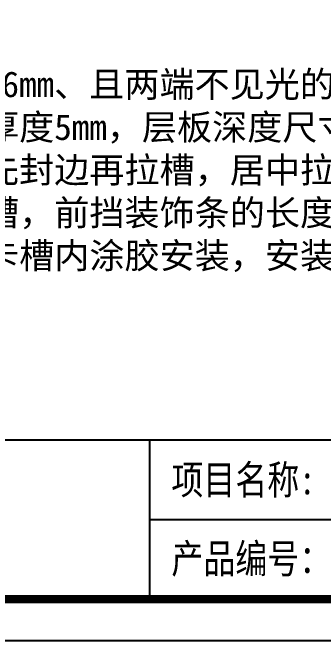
# Model space of a CAD drawing. Header units: millimetres. Extents: x 0 to 1097966, y -63096 to 223085.
# Drawn here: x 338625.9 to 338676.6, y -60619.1 to -60516.7 of the extents above; entities that cross this region are included whole.
import ezdxf

# ---------------------------------------------------------------- set-up
doc = ezdxf.new("R2010")
doc.units = ezdxf.units.MM
doc.layers.add('DZ-文字说明', color=1, linetype='Continuous')
doc.styles.add('DZ-宋体2.5', font='', dxfattribs={"width": 0.8, "height": 2.5})
doc.styles.add('宋体', font='')
doc.styles.get('DZ-宋体2.5').set_extended_font_data('SimSun')
doc.styles.get('宋体').set_extended_font_data('SimSun')

msp = doc.modelspace()

# ---------------------------------------------------------------- linework, layer by layer
msp.add_lwpolyline([(338552.218, -60619.129), (339119.218, -60619.129), (339119.218, -60218.179), (338552.218, -60218.179)], close=True)
at = {"const_width": 1.35}
msp.add_lwpolyline([(338558.968, -60612.379), (339112.468, -60612.379), (339112.468, -60224.929), (338558.968, -60224.929)], close=True, dxfattribs=at)
at = {"layer": 'DZ-文字说明', "color": 7}
for p, q in [((338648.299, -60612.379), (338648.299, -60586.401)), ((338648.299, -60599.39), (339112.468, -60599.39))]:
    msp.add_line(p, q, dxfattribs=at)
msp.add_lwpolyline([(338558.968, -60586.401), (339112.468, -60586.401), (339112.468, -60612.379), (338558.968, -60612.379)], close=True, dxfattribs=at)

# ---------------------------------------------------------------- texts
at = {"style": 'DZ-宋体2.5', "width": 0.8}
for s, p in [('项目名称:', (338651.813, -60595.296)), ('产品编号：', (338651.813, -60608.171))]:
    msp.add_text(s, height=4.7732, dxfattribs=at).set_placement(p)
at = {"insert": (338584.138, -60535.672), "char_height": 4.19232, "width": 369.85571, "attachment_point": 4, "style": '宋体'}
msp.add_mtext('\\P工艺标准：{\\H1.41352x; }\\P1、适用于厚度36mm、且两端不见光的柜内层板，可选常规颜色有香槟金、哑黑；\\P2、前挡装饰件厚度5mm，层板深度尺寸注意缩尺；\\P3、层板前端面先封边再拉槽，居中拉4×12mm装饰条卡脚安装槽；{\\H1.45383x; }\\P4、安装槽为通槽，前挡装饰条的长度尺寸与层板宽度尺寸一致；\\P5、安装时需在卡槽内涂胶安装，安装后须静置4小时以上胶水待干时间。', dxfattribs=at)

doc.saveas('drawing.dxf')
